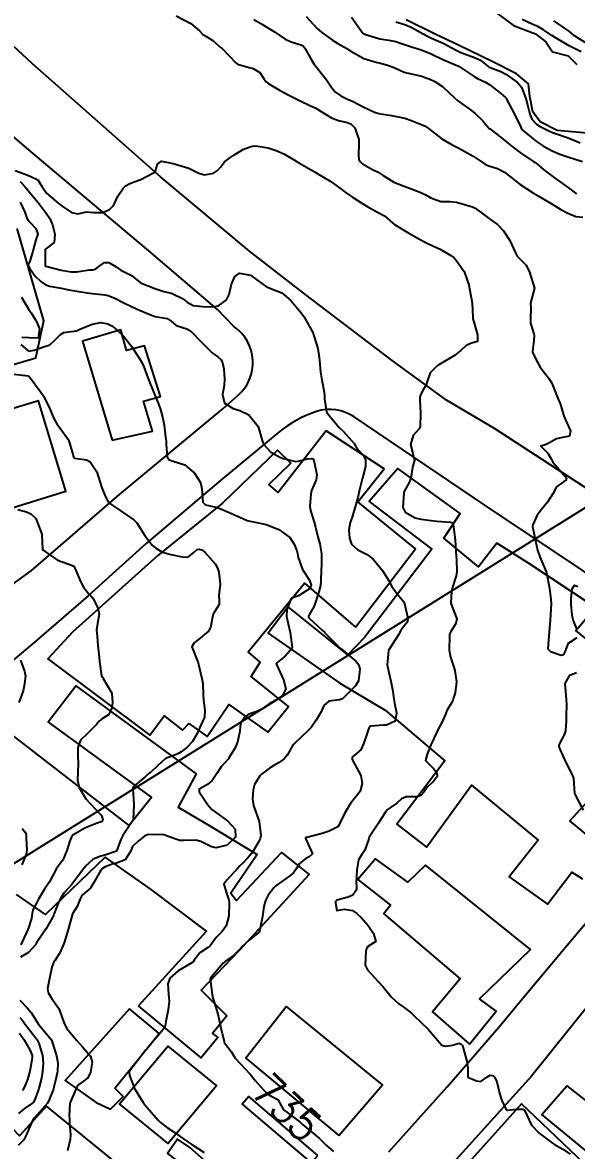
# Model space of a CAD drawing. Header units: metres. Extents: x 318500 to 325275, y 7408834 to 7428799.
# Drawn here: x 323563.2 to 323633.4, y 7420569.4 to 7420712.2 of the extents above; entities that cross this region are included whole.
import ezdxf
from ezdxf.enums import TextEntityAlignment as Align

# ---------------------------------------------------------------- set-up
doc = ezdxf.new("R2010")
doc.units = ezdxf.units.M
doc.header["$MEASUREMENT"] = 0
doc.layers.add('_TEXTO_CONGELA', color=45, linetype='Continuous', plot=False)
for name, color, linetype in [('Cotas', 45, 'Continuous'), ('Curvas de Nivel 1m', 11, 'Continuous'), ('Curvas de Nivel 5m', 15, 'Continuous'), ('Edificações', 30, 'Continuous'), ('Hidrografia', 140, 'Continuous'), ('Vias Primárias', 230, 'Continuous')]:
    doc.layers.add(name, color=color, linetype=linetype)
doc.styles.add('Style-STANDARD', font='STANDARD.shx')

msp = doc.modelspace()

# ---------------------------------------------------------------- linework, layer by layer
at = {"layer": '_TEXTO_CONGELA'}
msp.add_line((323337.87, 7420466.3), (323719.39, 7420703.63), dxfattribs=at)
at = {"layer": 'Curvas de Nivel 1m', "flags": 128}
for points, elevation in [([(323582.63, 7420713.08), (323584.49, 7420712.12), (323585.61, 7420711.17), (323586.03, 7420710.72), (323586.47, 7420710.46), (323587.29, 7420709.97), (323588.23, 7420709.13), (323588.35, 7420709.02), (323588.46, 7420708.92), (323590.2, 7420707.11), (323590.43, 7420706.96), (323591.89, 7420706.55), (323592.42, 7420706.4), (323593.24, 7420705.9), (323593.8, 7420705.06), (323594.06, 7420704.72), (323594.39, 7420704.48), (323595.75, 7420703.67), (323596.38, 7420703.32), (323596.57, 7420703.22), (323596.92, 7420703.02), (323598.37, 7420702.31), (323599.6, 7420701.74), (323600.36, 7420701.37), (323601.03, 7420700.96), (323602.34, 7420700.18), (323603.24, 7420699.84), (323604.34, 7420699.58), (323604.8, 7420699.38), (323605.3, 7420698.91), (323605.81, 7420697.4), (323605.82, 7420696.9), (323605.76, 7420695.42), (323605.81, 7420694.9), (323605.98, 7420694.61), (323606.26, 7420694.35), (323607.46, 7420693.67), (323608.25, 7420693.27), (323608.5, 7420693.12), (323608.87, 7420692.86), (323610.24, 7420692.03), (323611.54, 7420691.51), (323612.23, 7420691.26), (323613.44, 7420690.8), (323614.22, 7420690.46), (323614.94, 7420690.05), (323616.2, 7420689.56), (323617.39, 7420689.56), (323618.2, 7420689.48), (323619.93, 7420688.97), (323620.19, 7420688.88), (323620.54, 7420688.7), (323621.51, 7420688.02), (323622.18, 7420687.5), (323622.66, 7420687.16), (323623.38, 7420686.66), (323624.16, 7420685.87), (323624.96, 7420684.64), (323625.6, 7420683.15), (323625.86, 7420682.63), (323626.11, 7420682.39), (323627.01, 7420681.52), (323627.43, 7420680.61), (323628.06, 7420678.6), (323627.63, 7420677.01), (323627.58, 7420676.61), (323627.59, 7420676.17), (323627.55, 7420674.61), (323627.57, 7420674.17), (323627.98, 7420672.81), (323628.03, 7420672.65), (323628.04, 7420672.6), (323627.97, 7420671.96), (323627.81, 7420670.6), (323627.82, 7420670.47), (323627.95, 7420670.18), (323628.48, 7420669.13), (323628.8, 7420668.59), (323629.91, 7420667.1), (323630.26, 7420666.57), (323630.52, 7420665.93), (323631.05, 7420664.55), (323631.31, 7420663.99), (323631.76, 7420662.54), (323631.85, 7420662.29), (323632.64, 7420660.53), (323632.49, 7420659.86), (323631.81, 7420659.7), (323630.86, 7420659.5), (323629.8, 7420658.9), (323629.56, 7420658.81), (323628.86, 7420658.58), (323629.32, 7420658.11), (323629.78, 7420657.7), (323630.17, 7420656.96), (323630.39, 7420656.56), (323631.75, 7420654.98), (323632.14, 7420654.54), (323632.04, 7420654.24), (323631.73, 7420654.05), (323630.87, 7420653.41), (323630.38, 7420652.56), (323629.7, 7420651.5), (323628.94, 7420650.58), (323628.42, 7420649.84), (323627.84, 7420648.6), (323627.83, 7420648.42), (323628.18, 7420646.59), (323628.45, 7420645.42), (323628.76, 7420644.58), (323629.58, 7420642.57), (323629.95, 7420640.56), (323630.16, 7420639.19), (323630.17, 7420638.56), (323630.13, 7420637.96), (323630.07, 7420636.56), (323630.03, 7420636.02), (323629.87, 7420634.56), (323629.78, 7420632.9), (323630.11, 7420632.56), (323631.44, 7420632.11), (323631.79, 7420632.19), (323631.97, 7420632.53), (323632.36, 7420633.64), (323633.48, 7420634.37)], 733), ([(323592.5, 7420712.63), (323593.58, 7420711.98), (323594.49, 7420711.45), (323595.12, 7420711.04), (323596.47, 7420710.13), (323597.24, 7420709.79), (323598.46, 7420709.42), (323598.73, 7420709.26), (323598.96, 7420708.99), (323599.69, 7420707.73), (323600.09, 7420706.98), (323600.42, 7420706.57), (323601.72, 7420704.96), (323602.39, 7420703.97), (323602.83, 7420703.39), (323603.5, 7420702.93), (323604.37, 7420702.53), (323605.07, 7420702.21), (323606.36, 7420701.56), (323607.79, 7420700.88), (323608.35, 7420700.69), (323609.94, 7420700.44), (323610.35, 7420700.39), (323611.64, 7420700.12), (323612.34, 7420699.85), (323613.85, 7420699.28), (323614.33, 7420699.05), (323614.47, 7420698.93), (323614.62, 7420698.79), (323616.31, 7420697.51), (323617.62, 7420696.74), (323618.3, 7420696.41), (323618.94, 7420696.08), (323620.28, 7420695.31), (323621.17, 7420694.7), (323621.84, 7420694.26), (323622.26, 7420694.09), (323623.36, 7420693.76), (323624.26, 7420693.26), (323625.05, 7420692.64), (323626.24, 7420691.72), (323627.93, 7420690.6), (323628.22, 7420690.45), (323628.53, 7420690.28), (323630.2, 7420689.32), (323631.42, 7420688.56), (323632.19, 7420688.13), (323633.32, 7420687.67), (323634.18, 7420687.6)], 732), ([(323599.12, 7420712.99), (323600.49, 7420711.5), (323601.09, 7420710.96), (323602.47, 7420709.99), (323603.12, 7420709.59), (323604.27, 7420708.92), (323604.46, 7420708.81), (323604.77, 7420708.6), (323606.44, 7420707.68), (323608.12, 7420707.18), (323608.43, 7420707.13), (323609.44, 7420706.85), (323610.16, 7420706.58), (323610.43, 7420706.44), (323611.54, 7420705.94), (323612.42, 7420705.74), (323613.79, 7420705.42), (323614.41, 7420705.2), (323614.71, 7420705.08), (323615.45, 7420704.77), (323616.4, 7420704.14), (323617.89, 7420702.74), (323618.37, 7420702.33), (323619.79, 7420701.28), (323620.35, 7420700.86), (323620.54, 7420700.71), (323621.48, 7420699.83), (323622.33, 7420698.83), (323622.41, 7420698.75), (323622.52, 7420698.68), (323624.31, 7420697.3), (323625.05, 7420696.64), (323626.29, 7420695.71), (323627.99, 7420694.6), (323628.16, 7420694.49), (323628.27, 7420694.4), (323629.25, 7420693.58), (323630.25, 7420692.82), (323630.62, 7420692.57), (323632.23, 7420691.44), (323633.41, 7420690.53)], 731), ([(323610.5, 7420712.33), (323611.63, 7420711.96), (323612.5, 7420711.6), (323613.95, 7420710.8), (323614.49, 7420710.5), (323615.01, 7420710.26), (323616.47, 7420709.63), (323618.16, 7420708.73), (323618.46, 7420708.58), (323618.73, 7420708.45), (323620.45, 7420707.78), (323621.21, 7420707.47), (323622.21, 7420706.68), (323622.33, 7420706.58), (323622.43, 7420706.54), (323623.78, 7420706.01), (323624.42, 7420705.69), (323625.93, 7420704.63), (323626.4, 7420704.04), (323626.96, 7420702.62), (323627.19, 7420701.8), (323627.48, 7420700.61), (323627.75, 7420700.01), (323628.34, 7420699.34), (323628.79, 7420699.05), (323629.71, 7420698.58), (323630.33, 7420698.31), (323630.72, 7420698.17), (323632.32, 7420697.62), (323633.85, 7420696.98)], 729), ([(323633.99, 7420708.53), (323632.47, 7420709.26), (323630.81, 7420710.24), (323630.49, 7420710.45), (323630.28, 7420710.57), (323629.19, 7420711.29), (323628.5, 7420711.71), (323627.87, 7420711.98), (323626.51, 7420712.6)], 729), ([(323562.24, 7420693.47), (323563.72, 7420692.94), (323564.23, 7420692.72), (323565.1, 7420692.31), (323565.64, 7420691.43), (323566.21, 7420690.64), (323567.65, 7420689.41), (323568.18, 7420688.97), (323569.39, 7420688.16), (323570.17, 7420688.02), (323571.26, 7420688.27), (323572.17, 7420688.17), (323573.35, 7420688.16), (323574.18, 7420688.56), (323574.58, 7420688.92), (323574.82, 7420689.31), (323575.27, 7420690.24), (323575.95, 7420691.29), (323576.22, 7420691.55), (323576.78, 7420691.83), (323578.23, 7420692.41), (323578.81, 7420692.68), (323579.84, 7420693.24), (323580.04, 7420693.45), (323580.26, 7420694.31), (323580.8, 7420694.69), (323582.26, 7420694.37), (323583.4, 7420694.04), (323584.25, 7420693.77), (323585.51, 7420693.17), (323586.24, 7420692.96), (323587.36, 7420693.14), (323587.9, 7420693.48), (323588.25, 7420693.93), (323588.79, 7420694.59), (323589.45, 7420695.11), (323589.96, 7420695.42), (323590.28, 7420695.64), (323591.19, 7420696.18), (323592.29, 7420696.58), (323592.75, 7420696.61), (323594.29, 7420696.36), (323595.3, 7420696.02), (323596.28, 7420695.6), (323597.31, 7420695.01), (323598.26, 7420694.43), (323599.18, 7420693.91), (323600.25, 7420693.3), (323600.83, 7420692.96), (323602.24, 7420692.08), (323603.84, 7420690.92), (323604.22, 7420690.63), (323605, 7420690.11), (323606.2, 7420689.36), (323606.93, 7420688.88), (323608.18, 7420688.2), (323609.05, 7420687.73), (323610.1, 7420686.84), (323610.17, 7420686.78), (323610.34, 7420686.67), (323612.15, 7420685.54), (323613.49, 7420684.8), (323614.14, 7420684.47), (323614.73, 7420684.18), (323616.12, 7420683.51), (323617.47, 7420682.74), (323617.83, 7420682.46), (323618.1, 7420682.18), (323619.17, 7420680.72), (323619.75, 7420679.03), (323619.79, 7420678.71), (323620.04, 7420677.39), (323620.15, 7420676.71), (323620.25, 7420674.93), (323620.27, 7420674.7), (323620.37, 7420674.33), (323620.86, 7420672.69), (323620.84, 7420671.82), (323619.96, 7420671.57), (323619.37, 7420671.3), (323618.77, 7420670.72), (323617.94, 7420670.05), (323616.17, 7420668.99), (323615.93, 7420668.86), (323615.86, 7420668.83), (323615.72, 7420668.76), (323614.84, 7420667.85), (323614.48, 7420666.77), (323614.34, 7420666.33), (323613.88, 7420665.59), (323613.61, 7420665.04), (323613.55, 7420664.78), (323613.53, 7420664.45), (323613.6, 7420662.78), (323613.58, 7420661.03), (323613.46, 7420660.79), (323612.68, 7420659.92), (323612.34, 7420658.8), (323612.66, 7420657.67), (323612.85, 7420656.79), (323612.61, 7420655.94), (323612.43, 7420654.8), (323612.3, 7420654.24), (323611.71, 7420653.14), (323611.6, 7420652.92), (323611.56, 7420652.81), (323611.51, 7420652.62), (323611.39, 7420650.81), (323611.68, 7420650.22), (323612.96, 7420649.5), (323613.67, 7420649.32), (323615.3, 7420649.13), (323615.67, 7420649.1), (323617.46, 7420648.94), (323617.66, 7420648.87), (323617.73, 7420648.73), (323617.75, 7420648.64), (323618.03, 7420646.72), (323618.11, 7420645.22), (323618.13, 7420644.72), (323618.18, 7420644.15), (323618.21, 7420642.72), (323618.12, 7420642.18), (323617.66, 7420640.73), (323617.54, 7420640.17), (323617.48, 7420638.73), (323617.53, 7420638.44), (323618.21, 7420636.72), (323618.09, 7420636.12), (323617.48, 7420635.1), (323617.35, 7420634.86), (323617.3, 7420634.73), (323617.28, 7420634.54), (323617.25, 7420632.73), (323617.44, 7420631.84), (323617.79, 7420630.72), (323617.96, 7420630.18), (323618.2, 7420628.72), (323618, 7420627.35), (323617.82, 7420626.72), (323617.7, 7420626.39), (323617.36, 7420625.77), (323616.97, 7420625.11), (323616.81, 7420624.74), (323616.38, 7420623.68), (323615.86, 7420622.75), (323615.3, 7420621.57), (323615.05, 7420621.01), (323614.94, 7420620.76), (323614.47, 7420619.57), (323614.26, 7420618.77), (323615.25, 7420617.77), (323615.7, 7420617.22), (323615.75, 7420616.75), (323615.22, 7420616.09), (323614.52, 7420615.46), (323614.04, 7420614.77), (323613.64, 7420614.34), (323613.2, 7420614.18), (323611.82, 7420614.18), (323611.2, 7420613.9), (323610.62, 7420613.38), (323609.82, 7420612.83), (323609.44, 7420612.57), (323609.17, 7420612.25), (323608.63, 7420611.37), (323608.29, 7420610.84), (323607.13, 7420609.05), (323607.05, 7420608.86), (323606.54, 7420607.43), (323606.17, 7420606.87), (323605.76, 7420606.2), (323605.54, 7420604.88), (323605.47, 7420603.3), (323605.51, 7420602.88), (323605.52, 7420602.41), (323605.03, 7420601.72), (323604.46, 7420601.47), (323603.02, 7420601.1), (323602.92, 7420601.01), (323602.86, 7420600.91), (323602.84, 7420600.73), (323603.01, 7420599.76), (323603.98, 7420599.93), (323605.01, 7420599.78), (323605.54, 7420599.42), (323606.12, 7420598.87), (323606.99, 7420597.87), (323607.64, 7420596.85), (323607.95, 7420595.85), (323606.95, 7420595.2), (323606.8, 7420595.01), (323606.75, 7420594.86), (323606.69, 7420594.61), (323606.59, 7420592.86), (323606.91, 7420592.27), (323608.23, 7420590.84), (323608.88, 7420590.1), (323609.96, 7420588.82), (323610.85, 7420587.95), (323611.54, 7420587.49), (323612.46, 7420586.79), (323612.83, 7420586.43), (323614.57, 7420584.75), (323614.81, 7420584.48), (323616.34, 7420582.73), (323616.78, 7420582.58), (323617.66, 7420582.72), (323618.52, 7420582.97), (323618.78, 7420582.87), (323618.94, 7420582.7), (323619.34, 7420581.27), (323619.49, 7420580.69), (323619.62, 7420579.82), (323619.6, 7420578.69), (323620.72, 7420578.19), (323621.26, 7420578.12), (323622.02, 7420578.66), (323622.47, 7420578.92), (323622.73, 7420578.88), (323623.03, 7420578.65), (323623.29, 7420578.07), (323623.63, 7420576.64), (323623.88, 7420575.82), (323624.43, 7420574.62), (323624.55, 7420574.49), (323624.68, 7420574.5), (323625.75, 7420574.6), (323626.68, 7420574.62), (323626.72, 7420574.59), (323626.79, 7420574.48), (323627.69, 7420572.58), (323628.64, 7420571.6), (323630.02, 7420570.55), (323630.37, 7420570.3), (323630.62, 7420570.15), (323631.64, 7420569.56), (323632.6, 7420568.91)], 734), ([(323562.89, 7420689.47), (323563.44, 7420688.2), (323563.7, 7420687.46), (323563.87, 7420687.17), (323564.15, 7420686.89), (323564.86, 7420686.15), (323565.1, 7420685.44), (323564.86, 7420684.71), (323564.51, 7420683.44), (323564.44, 7420683.11), (323564.09, 7420682.02), (323563.92, 7420681.61), (323563.9, 7420681.45), (323563.95, 7420681.32), (323564.08, 7420681.1), (323564.76, 7420680.13), (323565.47, 7420679.43), (323566.05, 7420679.04), (323566.6, 7420678.86), (323568.05, 7420678.59), (323569.04, 7420678.39), (323570.04, 7420678.23), (323571.38, 7420678.01), (323572.04, 7420677.91), (323573.61, 7420677.75), (323574.04, 7420677.66), (323574.85, 7420677.31), (323576.02, 7420676.73), (323577.06, 7420676.23), (323578.01, 7420675.82), (323579.29, 7420675.25), (323580, 7420675.02), (323581.51, 7420674.73), (323581.99, 7420674.4), (323582.66, 7420673.87), (323583.98, 7420673.43), (323584.47, 7420673.18), (323585.96, 7420671.66), (323586.45, 7420671.15), (323587.21, 7420670.41), (323587.94, 7420669.9), (323588.34, 7420669.53), (323588.52, 7420669.12), (323588.67, 7420668.37), (323588.78, 7420667.12), (323588.73, 7420666.27), (323588.51, 7420665.12), (323588.78, 7420664.04), (323589.85, 7420663.35), (323590.73, 7420663.09), (323591.84, 7420662.54), (323593.03, 7420661.06), (323593.55, 7420659.29), (323593.63, 7420659.05), (323593.68, 7420658.94), (323593.79, 7420658.76), (323594.61, 7420657.87), (323595.77, 7420657.19), (323596.26, 7420657.02), (323597.76, 7420656.63), (323598.09, 7420656.67), (323599.25, 7420656.98), (323599.77, 7420657.04), (323599.84, 7420657.04), (323600.02, 7420656.97), (323600.13, 7420656.6), (323600.49, 7420654.96), (323600.38, 7420654.31), (323599.81, 7420652.97), (323599.71, 7420652.51), (323599.6, 7420650.97), (323599.68, 7420650.44), (323600.12, 7420648.96), (323600.29, 7420648.32), (323600.66, 7420646.95), (323600.87, 7420646.2), (323601.08, 7420644.95), (323601.06, 7420643.48), (323601.02, 7420642.95), (323601, 7420641.5), (323600.96, 7420640.95), (323600.74, 7420640.15), (323600.34, 7420638.96), (323600.14, 7420638.34), (323599.5, 7420637.23), (323599.4, 7420637.07), (323599.4, 7420636.97), (323599.5, 7420636.82), (323601.14, 7420635.28), (323601.47, 7420634.97), (323601.5, 7420634.94), (323603.45, 7420633.01), (323603.5, 7420632.97), (323603.56, 7420632.92), (323605.43, 7420631.35), (323605.79, 7420630.88), (323605.94, 7420630.35), (323605.75, 7420628.88), (323605.38, 7420628.23), (323604.08, 7420626.91), (323603.71, 7420626.57), (323603.36, 7420626.44), (323601.99, 7420626.3), (323601.35, 7420625.72), (323601.13, 7420625.16), (323601.02, 7420624.94), (323600.4, 7420623.88), (323599.76, 7420622.96), (323599.31, 7420622.48), (323597.68, 7420620.99), (323597.49, 7420620.78), (323597.28, 7420620.41), (323596.77, 7420619.5), (323596.35, 7420619), (323595.72, 7420618.54), (323595.25, 7420618.26), (323594.47, 7420617.81), (323593.46, 7420617.05), (323593.23, 7420616.82), (323592.56, 7420615.72), (323592.42, 7420615.06), (323592.33, 7420613.92), (323592.44, 7420613.06), (323593.15, 7420611.05), (323593.36, 7420609.27), (323593.35, 7420609.05), (323593.3, 7420608.88), (323593.12, 7420608.53), (323592.59, 7420607.58), (323592.23, 7420607.06), (323591.72, 7420606.43), (323591.08, 7420605.77), (323590.72, 7420605.43), (323590.4, 7420605.08), (323589.06, 7420603.62), (323588.67, 7420603.11), (323589.03, 7420601.98), (323589.33, 7420601.1), (323589.38, 7420600.73), (323589.33, 7420599.09), (323588.98, 7420597.82), (323588.47, 7420597.11), (323587.73, 7420596.35), (323586.94, 7420595.3), (323586.87, 7420595.2), (323586.73, 7420595.13), (323585.65, 7420594.43), (323584.92, 7420593.5), (323584.78, 7420593.28), (323584.61, 7420593.15), (323582.9, 7420592.15), (323581.85, 7420591.2), (323581.59, 7420590.49), (323581.67, 7420589.2), (323581.75, 7420588.3), (323581.64, 7420587.2), (323581.32, 7420585.71), (323581.25, 7420585.2), (323581.13, 7420584.88), (323580.8, 7420584.45), (323580.22, 7420583.79), (323579.73, 7420583.22), (323579.3, 7420582.7), (323578.76, 7420582.1), (323578.39, 7420581.6), (323578.13, 7420581.24), (323576.73, 7420579.43), (323576.67, 7420579.26), (323576.72, 7420578.87), (323577.36, 7420577.25), (323578.45, 7420575.46), (323578.6, 7420575.23), (323578.63, 7420575.19), (323578.67, 7420575.16), (323580.36, 7420573.21), (323580.65, 7420572.94), (323581.56, 7420572.27), (323582.63, 7420571.56), (323583.15, 7420571.17), (323584.01, 7420570.55), (323584.61, 7420570.16), (323586.19, 7420569.13)], 736), ([(323563.04, 7420677.46), (323564.01, 7420675.82), (323564.26, 7420675.45), (323564.93, 7420674.38), (323565.33, 7420673.43), (323565.14, 7420672.25), (323563.96, 7420672.3), (323563.1, 7420672.33)], 737), ([(323562.94, 7420671.47), (323563.94, 7420670.63), (323564.65, 7420670.73), (323565.95, 7420671.21), (323566.12, 7420671.25), (323566.61, 7420671.41), (323567.31, 7420672.06), (323567.97, 7420672.74), (323568.41, 7420672.96), (323569.98, 7420673.2), (323570.11, 7420673.24), (323570.34, 7420673.36), (323571.99, 7420674.04), (323573.09, 7420674.23), (323573.99, 7420674.07), (323574.48, 7420673.8), (323575.14, 7420673.3), (323575.97, 7420672.51), (323576.94, 7420671.28), (323577.93, 7420669.8), (323578.26, 7420669.26), (323578.55, 7420668.62), (323579.07, 7420667.25), (323579.87, 7420665.24), (323580.45, 7420663.83), (323580.65, 7420663.23), (323580.97, 7420662.08), (323581.14, 7420661.22), (323581.31, 7420659.7), (323581.36, 7420659.22), (323581.38, 7420658.81), (323581.5, 7420657.21), (323581.76, 7420656.85), (323582.28, 7420656.68), (323583.76, 7420656.23), (323584.97, 7420655.17), (323585.72, 7420653.97), (323585.91, 7420653.16), (323586.04, 7420651.5), (323586.35, 7420651.15), (323587.69, 7420650.84), (323588.1, 7420650.71), (323589.67, 7420650.04), (323591.55, 7420649.19), (323591.66, 7420649.15), (323592.04, 7420649.07), (323593.66, 7420648.75), (323594.04, 7420648.66), (323595.65, 7420648.04), (323597.04, 7420647.01), (323597.62, 7420646.17), (323597.93, 7420645.31), (323598.01, 7420644.99), (323598.09, 7420644.5), (323598.66, 7420642.98), (323599.56, 7420641.63), (323599.74, 7420640.97), (323599.55, 7420640.5), (323598.17, 7420639.63), (323597.53, 7420639.42), (323597.24, 7420639.29), (323597.08, 7420639), (323596.67, 7420637.85), (323596.62, 7420637.01), (323596.96, 7420635.52), (323597.08, 7420635), (323597.36, 7420633.09), (323597.34, 7420633), (323596.46, 7420631.98), (323595.42, 7420631.16), (323595.35, 7420631.09), (323595.34, 7420631.02), (323595.42, 7420630.83), (323596.23, 7420629.01), (323596.53, 7420627.86), (323596.14, 7420627.01), (323595.69, 7420626.69), (323595.36, 7420626.47), (323594.42, 7420625.96), (323593.34, 7420625.19), (323593.26, 7420625.13), (323593.07, 7420625.05), (323591.79, 7420624.61), (323591.33, 7420624.3), (323590.85, 7420623.55), (323590.76, 7420623.08), (323590.72, 7420622.5), (323590.44, 7420621.08), (323590.07, 7420620.3), (323589.34, 7420619.1), (323589.31, 7420619.05), (323589.26, 7420619), (323588.36, 7420617.99), (323587.78, 7420617.12), (323587.22, 7420616.26), (323586.63, 7420615.72), (323585.57, 7420615.15), (323585.56, 7420614.79), (323586.64, 7420613.14), (323587.17, 7420612.59), (323589.04, 7420611.21), (323589.15, 7420611.14), (323589.21, 7420611.1), (323590.12, 7420610.06), (323590.15, 7420609.08), (323589.11, 7420608.07), (323587.71, 7420607.72), (323587.11, 7420607.84), (323585.77, 7420608.5), (323585.12, 7420608.7), (323583.66, 7420608.63), (323583.12, 7420608.66), (323581.5, 7420609.2), (323581.26, 7420609.33), (323581.13, 7420609.38), (323580.96, 7420609.38), (323579.13, 7420609.42), (323578.67, 7420609.24), (323577.83, 7420608.54), (323577.11, 7420607.87), (323576.92, 7420607.45), (323576.86, 7420607.26), (323576.17, 7420606.19), (323575.08, 7420605.79), (323574.67, 7420605.7), (323573.64, 7420605.3), (323573.29, 7420605.09), (323573.07, 7420604.82), (323572.21, 7420603.32), (323571.77, 7420602.59), (323571.03, 7420601.98), (323570.7, 7420601.67), (323570.53, 7420601.35), (323570.08, 7420600.27), (323569.5, 7420599.36), (323568.97, 7420597.37), (323568.51, 7420595.81), (323568.33, 7420595.38), (323567.91, 7420594.4), (323567.25, 7420593.39), (323567.11, 7420593.19), (323566.9, 7420592.62), (323566.61, 7420591.39), (323566.35, 7420589.92), (323566.41, 7420589.4), (323566.85, 7420588.68), (323567.79, 7420587.38), (323568.33, 7420585.86), (323568.51, 7420585.37), (323568.8, 7420584.85), (323570.03, 7420583.35), (323570.77, 7420582.51), (323571.77, 7420581.32), (323571.99, 7420580.56), (323571.79, 7420579.32), (323571.45, 7420578.59), (323570.71, 7420578.03), (323570.3, 7420577.75), (323570.03, 7420577.35), (323569.62, 7420576.42), (323569.17, 7420575.36), (323569.08, 7420573.79), (323569.11, 7420573.36), (323569.14, 7420572.87), (323569.24, 7420571.35), (323569.19, 7420570.77), (323568.87, 7420569.36)], 737), ([(323562.11, 7420667.69), (323563.9, 7420667.48), (323563.92, 7420667.47), (323563.96, 7420667.45), (323564.16, 7420667.19), (323565.5, 7420665.43), (323565.86, 7420664.88), (323566.58, 7420663.41), (323567.14, 7420662.09), (323567.52, 7420661.4), (323567.81, 7420661.02), (323568.99, 7420659.38), (323569.56, 7420657.58), (323569.59, 7420657.37), (323569.62, 7420657.24), (323569.76, 7420657.05), (323571.26, 7420656.85), (323571.76, 7420656.6), (323572.57, 7420655.33), (323572.95, 7420654.1), (323573.21, 7420653.32), (323573.7, 7420652.18), (323573.97, 7420651.6), (323574.24, 7420651.31), (323575.68, 7420650.33), (323577.29, 7420649.27), (323577.65, 7420648.89), (323578.69, 7420647.25), (323579.62, 7420646.05), (323580.05, 7420645.67), (323580.84, 7420645.22), (323581.61, 7420644.93), (323581.95, 7420644.86), (323583.6, 7420644.51), (323584.22, 7420644.56), (323584.93, 7420645.17), (323585.3, 7420645.48), (323585.61, 7420645.55), (323585.91, 7420645.46), (323586.29, 7420645.15), (323587.59, 7420643.67), (323587.89, 7420643.13), (323588.07, 7420642.63), (323588.22, 7420641.12), (323588.07, 7420639.66), (323588.09, 7420639.12), (323588.11, 7420638.54), (323587.51, 7420637.6), (323587.33, 7420637.3), (323587.28, 7420637.13), (323587.01, 7420635.6), (323586.73, 7420635.14), (323585.46, 7420634.1), (323584.94, 7420633.68), (323584.65, 7420633.17), (323585.42, 7420631.15), (323585.91, 7420629.14), (323586.02, 7420628.51), (323586.06, 7420627.14), (323586.09, 7420626.42), (323586.26, 7420625.14), (323586.22, 7420624.25), (323585.73, 7420623.15), (323585.59, 7420622.87), (323585.3, 7420622.18), (323584.73, 7420621.16), (323584.01, 7420620.44), (323583.27, 7420619.86), (323582.84, 7420619.61), (323581.74, 7420619.2), (323581.39, 7420619.08), (323581.26, 7420618.99), (323580.33, 7420618.13), (323579.33, 7420617.23), (323579.27, 7420617.19), (323579.23, 7420617.16), (323578.71, 7420616.72), (323577.21, 7420615.43), (323577.17, 7420615.26), (323577.2, 7420614.5), (323577.29, 7420613.26), (323577.29, 7420613.15), (323577.19, 7420611.26), (323577.15, 7420611.16), (323575.9, 7420609.28), (323575.65, 7420608.76), (323575.1, 7420607.29), (323573.6, 7420606.8), (323573.09, 7420606.66), (323572.12, 7420606.29), (323571.11, 7420605.34), (323571.07, 7420605.28), (323569.64, 7420603.36), (323569.38, 7420603.03), (323569.04, 7420602.67), (323568.41, 7420601.99), (323568.01, 7420601.38), (323567.68, 7420600.71), (323567.2, 7420599.39), (323567.15, 7420599.23), (323566.98, 7420598.88), (323566.11, 7420597.4), (323565.65, 7420596.72), (323564.94, 7420595.67), (323564.85, 7420595.51), (323564.8, 7420595.42), (323563.92, 7420594.44), (323562.92, 7420593.89)], 738), ([(323562.56, 7420650.58), (323563.67, 7420650.27), (323564.24, 7420650.02), (323564.85, 7420649.43), (323565.63, 7420647.42), (323565.71, 7420645.52), (323565.77, 7420645.42), (323567.59, 7420644.13), (323569.49, 7420643.46), (323569.58, 7420643.44), (323569.68, 7420643.37), (323569.79, 7420643.15), (323570.54, 7420641.36), (323570.9, 7420640.71), (323571.54, 7420639.93), (323571.83, 7420639.63), (323572.07, 7420639.33), (323572.72, 7420638.12), (323572.88, 7420637.32), (323572.68, 7420636.13), (323572.56, 7420635.32), (323572.61, 7420634.47), (323572.72, 7420633.32), (323572.87, 7420631.88), (323572.94, 7420631.32), (323573.2, 7420629.51), (323573.29, 7420629.31), (323573.33, 7420629.25), (323573.39, 7420629.17), (323574.47, 7420627.3), (323574.58, 7420626.07), (323574.44, 7420625.3), (323574.07, 7420624.56), (323573.32, 7420624.1), (323572.89, 7420623.75), (323572.56, 7420623.32), (323571.3, 7420622.1), (323570.52, 7420621.35), (323570.19, 7420620.44), (323570.19, 7420619.36), (323570.22, 7420618.38), (323570.18, 7420617.36), (323570.13, 7420616.27), (323570.34, 7420615.35), (323571.19, 7420613.93), (323571.73, 7420613.33), (323573.16, 7420611.83), (323573.33, 7420611.31), (323573.31, 7420611.15), (323573.15, 7420611.02), (323572.65, 7420610.82), (323571.14, 7420610.24), (323569.6, 7420609.36), (323569.37, 7420609.12), (323569.12, 7420608.47), (323568.85, 7420607.62), (323568.77, 7420607.37), (323568.29, 7420606.17), (323567.7, 7420605.38), (323567.42, 7420605.03), (323567.06, 7420604.3), (323566.6, 7420603.4), (323565.94, 7420602.5), (323565.3, 7420601.42), (323565.21, 7420601.23), (323565.01, 7420600.89), (323564.5, 7420599.93), (323564.4, 7420599.43), (323564.3, 7420598.75), (323563.87, 7420597.44), (323563.6, 7420596.81), (323562.97, 7420595.45)], 739), ([(323633.49, 7420635.38), (323632.99, 7420636.53), (323632.84, 7420637.19), (323632.71, 7420638.53), (323632.72, 7420639.35), (323632.85, 7420640.53), (323633.12, 7420640.96), (323633.55, 7420640.8)], 733), ([(323633.41, 7420629.86), (323632.45, 7420629.49), (323631.92, 7420628.53), (323631.94, 7420627.99), (323632.1, 7420626.53), (323632.11, 7420625.78), (323632.1, 7420624.53), (323632.1, 7420623.76), (323632, 7420622.53), (323631.83, 7420622.02), (323631.3, 7420621.02), (323631.14, 7420620.69), (323631.15, 7420620.54), (323631.28, 7420620.19), (323632.06, 7420618.53), (323632.89, 7420616.88), (323633.01, 7420616.52), (323633.15, 7420614.58), (323633.17, 7420614.52), (323633.21, 7420614.44), (323634.24, 7420612.5)], 733), ([(323562.84, 7420588.43), (323563.74, 7420587.44), (323564.25, 7420586.85), (323564.82, 7420585.96), (323565.02, 7420585.62), (323565.17, 7420585.41), (323566.78, 7420583.46), (323566.83, 7420583.39), (323566.87, 7420583.29), (323567.48, 7420581.38), (323567.63, 7420580.49), (323567.59, 7420579.38), (323567.45, 7420578.65), (323567.14, 7420577.39), (323567.04, 7420577.04), (323566.68, 7420576.15), (323566.47, 7420575.6), (323566.34, 7420575.39), (323564.65, 7420573.49), (323564.61, 7420573.46), (323564.58, 7420573.42), (323563.95, 7420572.11), (323563.68, 7420571.43), (323563.32, 7420570.72), (323562.6, 7420570.04)], 738), ([(323562.82, 7420586.25), (323563.19, 7420585.82), (323563.47, 7420585.44), (323564.78, 7420583.74), (323565.01, 7420583.42), (323565.23, 7420582.96), (323565.71, 7420581.41), (323565.79, 7420580.45), (323565.7, 7420579.41), (323565.58, 7420578.55), (323565.28, 7420577.41), (323565.13, 7420576.97), (323564.67, 7420575.73), (323564.57, 7420575.52), (323564.47, 7420575.42), (323563.41, 7420574.69), (323562.66, 7420574.07)], 739)]:
    msp.add_lwpolyline(points, dxfattribs=dict(at, elevation=elevation))
at = {"layer": 'Curvas de Nivel 5m', "flags": 128}
for points, elevation in [([(323604.87, 7420712.91), (323605.9, 7420711.49), (323606.31, 7420710.89), (323606.4, 7420710.81), (323606.48, 7420710.78), (323606.64, 7420710.73), (323608.47, 7420710.17), (323609.6, 7420709.98), (323610.47, 7420709.81), (323611.21, 7420709.56), (323612.47, 7420709.16), (323613.57, 7420708.8), (323614.46, 7420708.49), (323614.98, 7420708.25), (323616.44, 7420707.54), (323618.36, 7420706.73), (323618.41, 7420706.71), (323618.43, 7420706.69), (323618.52, 7420706.64), (323620.42, 7420705.4), (323620.86, 7420705.15), (323621.85, 7420704.69), (323622.41, 7420704.36), (323623.82, 7420703.23), (323624.38, 7420702.75), (323624.46, 7420702.65), (323624.57, 7420702.46), (323625.52, 7420700.64), (323626.33, 7420698.96), (323626.44, 7420698.73), (323626.52, 7420698.63), (323628.31, 7420697.18), (323629.19, 7420696.59), (323630.29, 7420695.99), (323631.28, 7420695.56), (323632.28, 7420695.24), (323634.16, 7420694.64)], 730), ([(323634.48, 7420709.69), (323633.15, 7420710.54), (323632.79, 7420710.84), (323632.5, 7420711.08), (323630.91, 7420712.17), (323630.51, 7420712.44)], 730), ([(323562.86, 7420692.1), (323563.47, 7420691.46), (323564.21, 7420690.54), (323565.14, 7420689.44), (323566.17, 7420688.08), (323566.61, 7420687.42), (323566.95, 7420686.62), (323567.28, 7420685.41), (323567.16, 7420684.37), (323566.11, 7420683.55), (323566.04, 7420683.49), (323566.02, 7420683.42), (323566.04, 7420681.46), (323566.04, 7420681.42), (323566.05, 7420681.4), (323566.08, 7420681.38), (323566.14, 7420681.36), (323568.07, 7420680.88), (323569.35, 7420680.66), (323570.07, 7420680.67), (323571.63, 7420680.9), (323572.08, 7420680.92), (323572.43, 7420680.98), (323572.84, 7420681.33), (323573.57, 7420681.84), (323574.09, 7420681.82), (323575.04, 7420681.31), (323575.63, 7420680.85), (323576.07, 7420680.66), (323576.99, 7420680.2), (323578.06, 7420679.3), (323578.14, 7420679.26), (323580.05, 7420678.5), (323581.1, 7420678.17), (323582.04, 7420677.95), (323583.6, 7420677.19), (323583.84, 7420676.99), (323584.03, 7420676.82), (323584.81, 7420676.39), (323586.02, 7420676.26), (323587.1, 7420676.22), (323588.02, 7420676.37), (323589.03, 7420677.12), (323589.35, 7420677.8), (323589.64, 7420679.11), (323590.07, 7420680.07), (323590.68, 7420680.49), (323592.08, 7420680.23), (323593.69, 7420679.06), (323594.06, 7420678.78), (323594.5, 7420678.6), (323596.04, 7420678.01), (323597.18, 7420677.01), (323598.02, 7420676), (323598.49, 7420675.47), (323598.81, 7420674.99), (323599.98, 7420672.97), (323600.61, 7420670.96), (323600.79, 7420669.81), (323600.84, 7420668.96), (323600.93, 7420667.94), (323601.1, 7420666.95), (323601.4, 7420665.43), (323601.44, 7420664.95), (323601.45, 7420664.53), (323601.7, 7420662.94), (323601.85, 7420662.67), (323603.32, 7420660.93), (323603.81, 7420660.46), (323605.2, 7420658.9), (323605.42, 7420658.53), (323605.78, 7420658.02), (323606.34, 7420657.45), (323606.66, 7420656.88), (323606.63, 7420656), (323606.35, 7420654.88), (323606.23, 7420654.39), (323605.86, 7420652.89), (323605.7, 7420652.25), (323605.35, 7420650.9), (323604.96, 7420649.61), (323604.7, 7420648.9), (323604.55, 7420648), (323604.62, 7420646.91), (323604.87, 7420646.15), (323605.62, 7420645.5), (323606.03, 7420645.3), (323606.85, 7420644.87), (323607.6, 7420644.29), (323608.78, 7420642.85), (323609.56, 7420641.6), (323609.99, 7420640.83), (323610.62, 7420639.91), (323611.53, 7420638.81), (323612.03, 7420636.8), (323611.95, 7420636.35), (323611.48, 7420635.71), (323611.1, 7420635.19), (323610.9, 7420634.82), (323609.98, 7420633.36), (323609.63, 7420632.84), (323609.58, 7420632.7), (323609.43, 7420631.33), (323609.38, 7420630.88), (323609.38, 7420630.84), (323609.42, 7420630.66), (323609.87, 7420628.83), (323610.11, 7420627.56), (323610.19, 7420626.83), (323610.37, 7420625.81), (323610.57, 7420624.82), (323610.4, 7420623.75), (323609.32, 7420623.24), (323608.93, 7420623.23), (323607.31, 7420623.12), (323607.15, 7420623.03), (323607.07, 7420622.86), (323606.95, 7420622.51), (323606.39, 7420620.87), (323606.04, 7420620.12), (323605.27, 7420619.47), (323604.96, 7420619.2), (323604.96, 7420618.89), (323605.25, 7420618.36), (323606.05, 7420616.88), (323606.22, 7420615.87), (323605.99, 7420614.88), (323605.65, 7420614.43), (323605.2, 7420613.9), (323604.76, 7420613.32), (323604.49, 7420612.9), (323604, 7420612.07), (323603.44, 7420610.91), (323603.35, 7420610.7), (323603.14, 7420610.38), (323602.02, 7420609.81), (323601.14, 7420609.51), (323599.2, 7420609.04), (323599.13, 7420609.03), (323599.09, 7420609.02), (323599.03, 7420608.97), (323599.13, 7420608.71), (323599.92, 7420606.96), (323599.5, 7420606.56), (323599.09, 7420606.35), (323598.3, 7420605.75), (323597.82, 7420604.98), (323597.51, 7420604.54), (323597.06, 7420604.18), (323595.44, 7420603.01), (323595.23, 7420602.84), (323595.04, 7420602.66), (323594.32, 7420601.74), (323593.95, 7420601.04), (323593.76, 7420600.29), (323593.6, 7420599.04), (323593.24, 7420597.31), (323593.16, 7420597.05), (323593.08, 7420596.94), (323592.97, 7420596.86), (323591.95, 7420596.06), (323590.94, 7420595.15), (323590.9, 7420595.11), (323590.87, 7420595.07), (323589.93, 7420594.08), (323588.91, 7420593.35), (323588.77, 7420593.25), (323588.61, 7420593.1), (323587.14, 7420591.37), (323586.96, 7420591.13), (323586.95, 7420591.07), (323587.19, 7420589.13), (323587.31, 7420588.67), (323587.82, 7420587.12), (323588.02, 7420586.31), (323588.26, 7420585.11), (323588.72, 7420583.17), (323588.74, 7420583.1), (323588.75, 7420583.07), (323588.78, 7420583.02), (323589.6, 7420581.92), (323590.12, 7420581.08), (323590.75, 7420580.42), (323592.04, 7420579.06), (323592.72, 7420578.21), (323593.74, 7420577.03), (323594.21, 7420576.55), (323594.69, 7420576.28), (323595.53, 7420575.85), (323596, 7420575), (323596.23, 7420574.55), (323596.67, 7420574.26), (323598.35, 7420572.97), (323598.65, 7420572.7), (323600.05, 7420571.53), (323600.62, 7420571.07), (323600.76, 7420570.94), (323601.69, 7420570), (323602.6, 7420569.28)], 735), ([(323562.9, 7420631.46), (323563.4, 7420630.09), (323563.55, 7420629.45), (323563.38, 7420628.24), (323563.24, 7420627.58), (323563.2, 7420627.45), (323562.7, 7420626.11)], 740), ([(323563.14, 7420610.18), (323563.44, 7420609.76), (323563.61, 7420609.44), (323563.65, 7420608.91), (323563.73, 7420607.44), (323563.64, 7420606.9), (323563.07, 7420605.57)], 740), ([(323562.79, 7420584.24), (323563.34, 7420583.44), (323564.15, 7420582.04), (323564.39, 7420581.43), (323564.41, 7420581.09), (323564.08, 7420579.43), (323563.79, 7420578.36), (323563.43, 7420577.43), (323563.16, 7420576.97)], 740)]:
    msp.add_lwpolyline(points, dxfattribs=dict(at, elevation=elevation))
at = {"layer": 'Edificações'}
for points in [[(323537.22, 7420661.57), (323564.86, 7420669.78), (323565.88, 7420674.44), (323562.47, 7420686.14)], [(323541.4, 7420644.46), (323568.64, 7420652.87), (323565.18, 7420664.31), (323538.76, 7420656.33)], [(323636.47, 7420632.67), (323633.32, 7420635.23), (323635.82, 7420638.16), (323627.42, 7420643.68), (323623.3, 7420646.29), (323620.97, 7420643.3), (323616.57, 7420646.95), (323618.63, 7420650.05), (323610.74, 7420655.76), (323607.13, 7420651.58), (323615.06, 7420645.52), (323606.51, 7420634.37), (323604.4, 7420632.16), (323596.83, 7420638.23), (323594.32, 7420634.89), (323603.39, 7420628.56), (323609.12, 7420625.16), (323616.7, 7420618.72), (323610.62, 7420610.7), (323614.36, 7420607.8), (323620.08, 7420615.63), (323628.55, 7420608.7), (323624.85, 7420604.05), (323629.72, 7420600.58), (323632.81, 7420604.62), (323634.16, 7420603.79)], [(323558.27, 7420624.73), (323576.64, 7420610.53), (323579.53, 7420614.15), (323566.43, 7420623.68), (323569.92, 7420628.22), (323585.2, 7420617.09), (323582.9, 7420612.88), (323586.93, 7420610.52), (323592.91, 7420606.86), (323589.59, 7420601.97), (323590.29, 7420601.06), (323596.01, 7420607.14), (323599.52, 7420604.34), (323590.66, 7420594.77), (323585.81, 7420589.7), (323589.06, 7420586.45), (323587.27, 7420584.2), (323587.93, 7420583.71), (323585.8, 7420581.14), (323585.8, 7420581.14), (323577.88, 7420587.69), (323586.5, 7420597.18), (323579.48, 7420602.44), (323573.64, 7420606.55), (323566.08, 7420599.28), (323562.39, 7420601.82)], [(323636.9, 7420607.53), (323632.55, 7420611.13), (323635.68, 7420614.56)], [(323641.09, 7420564.04), (323629, 7420573.95), (323632.15, 7420577.58), (323640.71, 7420570.92), (323645.05, 7420576.38), (323647.99, 7420574.11), (323643.05, 7420568.91)], [(323645.01, 7420557.63), (323626.43, 7420575.28), (323616.75, 7420564.52)]]:
    msp.add_lwpolyline(points, dxfattribs=at)
for points in [[(323574.55, 7420659.32), (323579.64, 7420660.5), (323578.51, 7420664.28), (323580.64, 7420664.87), (323578.63, 7420671.3), (323576.33, 7420670.71), (323575.62, 7420673.31), (323570.77, 7420671.89), (323574.55, 7420659.32)], [(323605.36, 7420635.67), (323613, 7420645.59), (323605.68, 7420651.53), (323609, 7420655.71), (323601.68, 7420660.51), (323595.56, 7420652.7), (323594.39, 7420653.73), (323597.18, 7420656.43), (323595.47, 7420658.09), (323588.5, 7420651.36), (323580.32, 7420644.74), (323569.52, 7420635.02), (323566.37, 7420631.65), (323579.32, 7420621.98), (323581.12, 7420624.45), (323583.46, 7420622.61), (323584.26, 7420623.47), (323586.56, 7420621.81), (323589.3, 7420625.85), (323594.25, 7420622.35), (323596.9, 7420625.63), (323592.14, 7420629.4), (323593.31, 7420631.24), (323591.78, 7420632.54), (323598.93, 7420641.23), (323605.36, 7420635.67)], [(323619.82, 7420582.86), (323623.21, 7420587.05), (323621.11, 7420588.61), (323627.55, 7420594.84), (323614.26, 7420605.54), (323612.02, 7420603.35), (323607.93, 7420606.33), (323605.68, 7420603.69), (323609.81, 7420600.46), (323608.95, 7420599.34), (323618.63, 7420591.12), (323615.13, 7420586.94), (323619.82, 7420582.86)], [(323603.25, 7420571.27), (323608.79, 7420577.69), (323596.63, 7420587.62), (323591.47, 7420581.07), (323603.25, 7420571.27)], [(323576.72, 7420587.31), (323568.57, 7420578.23), (323572.52, 7420575.45), (323574.3, 7420574.64), (323575.91, 7420576.21), (323574.86, 7420577.26), (323580.51, 7420584.2), (323576.72, 7420587.31)], [(323581.61, 7420582.58), (323575.47, 7420575.24), (323581.57, 7420570.28), (323587.74, 7420577.62), (323581.61, 7420582.58)], [(323600.61, 7420568.76), (323591.84, 7420576.22), (323591, 7420575.27), (323599.77, 7420567.82), (323600.61, 7420568.76)], [(323558.35, 7420554.18), (323563.44, 7420549.52), (323564.41, 7420550.55), (323574.71, 7420542.01), (323577.87, 7420546.19), (323565.73, 7420556.68), (323571.85, 7420564.06), (323575.25, 7420561.38), (323578.22, 7420565.23), (323566.21, 7420575.02), (323562.78, 7420571.26), (323561.03, 7420573.12), (323558.1, 7420573.42), (323542.78, 7420564.89), (323545.48, 7420558.49), (323544.72, 7420557.09), (323547.42, 7420553.89), (323551.77, 7420558.6), (323550.36, 7420560.54), (323556, 7420563.85), (323561.67, 7420558.33), (323558.35, 7420554.18)], [(323584.36, 7420569.75), (323582.83, 7420570.83), (323581.53, 7420569.02), (323584.88, 7420566.48), (323586.18, 7420568.17), (323584.36, 7420569.75)]]:
    msp.add_lwpolyline(points, close=True, dxfattribs=at)
at = {"layer": 'Hidrografia'}
for points in [[(323622.91, 7420713.73), (323625.42, 7420711.86), (323628.2, 7420710.8), (323629.5, 7420709.77), (323630.37, 7420708.5), (323632.33, 7420708.01), (323633.43, 7420706.93)], [(323635.25, 7420698.16), (323630.96, 7420698.54), (323628.8, 7420699.65), (323627.84, 7420700.93), (323627.49, 7420702.85), (323627.31, 7420704.47), (323625.8, 7420705.72), (323622.79, 7420707.26), (323618.53, 7420709.34), (323615.47, 7420710.74), (323611.82, 7420712.57)]]:
    msp.add_lwpolyline(points, dxfattribs=at)
at = {"layer": 'Vias Primárias'}
for points in [[(323715.64, 7420145.55, 0), (323709.04, 7420132.94)], [(323831.09, 7420001.79, 0), (323833.84, 7420008.44, 0.220888)], [(323205.07, 7420933.77, 0), (323207.3, 7420931.93, 0.020742), (323210.31, 7420929.65), (323213.33, 7420928.87), (323214.56, 7420929.48), (323216.06, 7420926.78), (323213.87, 7420925.31), (323213.87, 7420924.56), (323218.07, 7420917.64), (323222.11, 7420910.97), (323227.38, 7420903.13), (323230.22, 7420898.98, 0.38291), (323236.45, 7420897.46), (323249.5, 7420903.93), (323257.59, 7420907.84)], [(323555, 7420636.14), (323564.25, 7420642.79), (323575.47, 7420652.47), (323588.58, 7420663.32), (323590.52, 7420665.04, 0.486147), (323590.01, 7420673.68), (323587.88, 7420675.89), (323579.19, 7420683.3), (323570.18, 7420690.89), (323564.27, 7420695.86), (323555.4, 7420703.41)], [(323609.61, 7420569.2), (323616.98, 7420577.43), (323623.55, 7420584.99), (323626.6, 7420588.67), (323632.21, 7420595.4), (323637.2, 7420601.28), (323642.72, 7420607.95), (323649.48, 7420616.16), (323654.4, 7420621.91), (323656.72, 7420624.91, 0.517218), (323655.54, 7420628.75), (323650.09, 7420632.28), (323646.46, 7420634.63), (323621.77, 7420651.13), (323605.22, 7420662.28, 0.229921), (323600.42, 7420662.96, 0.094729), (323595.67, 7420660.36), (323588.05, 7420654.06), (323578.83, 7420646.24), (323571.48, 7420639.63), (323564.95, 7420633.99), (323557.33, 7420627.58)], [(323632.68, 7420488.12), (323655.41, 7420510.89), (323673.73, 7420530.82), (323688.98, 7420548.54), (323706.57, 7420566.52), (323713.89, 7420576.37, 0.404251), (323712.16, 7420589.75), (323698.87, 7420599.37), (323675.35, 7420616.68), (323668.88, 7420620.71, 0.406349), (323660.73, 7420618.92), (323648.4, 7420604.53), (323637.34, 7420590.79), (323627.68, 7420578.78), (323616.56, 7420566.5), (323605.05, 7420551.53), (323595.21, 7420540.64), (323589.74, 7420534.88), (323580.02, 7420521.76), (323571.81, 7420511.87), (323561.87, 7420500), (323560.89, 7420498.8, 0.316136), (323560.74, 7420496.68), (323565.7, 7420491.55)]]:
    msp.add_lwpolyline(points, format="xyb", dxfattribs=at)
msp.add_lwpolyline([(323775.19, 7420537.8), (323769.66, 7420546.27), (323765, 7420553.08), (323757.8, 7420561.03), (323751.44, 7420567.73), (323743.95, 7420575.26), (323732.8, 7420585.36), (323728.96, 7420588.31), (323717.77, 7420596.94), (323709.73, 7420603.67), (323705.44, 7420606.95), (323700.6, 7420610.45), (323687.34, 7420619.03), (323674.08, 7420627.7), (323661.08, 7420636.09), (323643.9, 7420647.24), (323622.99, 7420660.83), (323616.92, 7420664.41), (323610.03, 7420669.41), (323598.91, 7420677.86), (323591.96, 7420683.26), (323580.64, 7420692.7), (323564.4, 7420707.05), (323559.06, 7420711.92)], dxfattribs=at)

# ---------------------------------------------------------------- texts
at = {"layer": 'Cotas', "style": 'Style-STANDARD'}
msp.add_text('735', height=4, rotation=316.7494, dxfattribs=at).set_placement((323596.67, 7420574.83, 735), align=Align.MIDDLE_CENTER)

doc.saveas('drawing.dxf')
